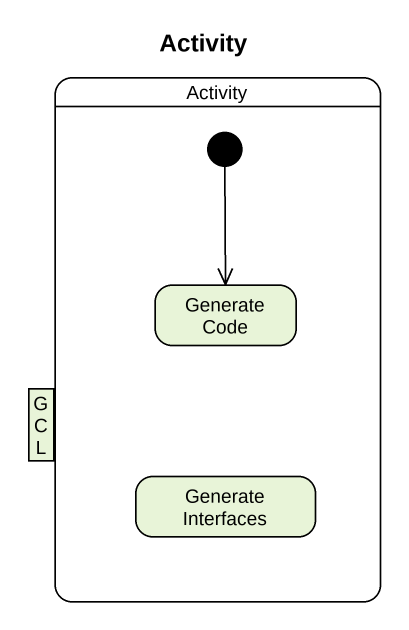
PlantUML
@startuml
title Activity
hide empty description
state Activity {
  state "Generate Code" as Generate_Code
  state "Generate Interfaces" as Generate_Interfaces
  [*] --> Generate_Code
}
state GCL <<object>>
@enduml
